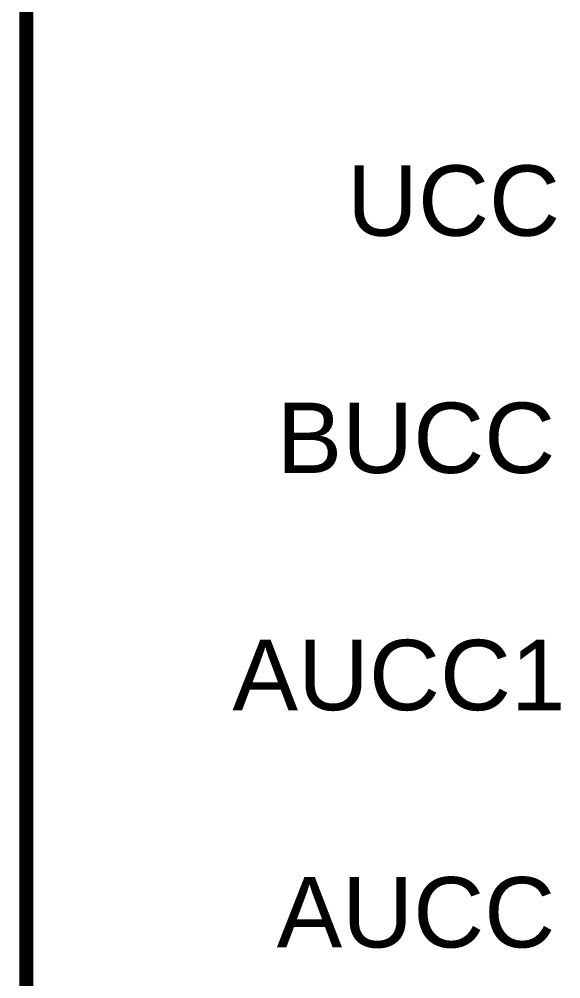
# Model space of a CAD drawing. Header units: millimetres. Extents: x 0 to 594, y 0 to 420.
# Drawn here: x 179.85 to 191.25, y 323.28 to 343.49 of the extents above; entities that cross this region are included whole.
import ezdxf

# ---------------------------------------------------------------- set-up
doc = ezdxf.new("R2010")
doc.units = ezdxf.units.MM
doc.layers.add('Sheet', color=255, linetype='Continuous')
doc.styles.get("Standard").update_dxf_attribs({"font": 'arial.ttf'})

msp = doc.modelspace()

# ---------------------------------------------------------------- linework, layer by layer
at = {"layer": 'Sheet', "color": 0, "const_width": 0.3}
msp.add_lwpolyline([(179.995, 357.493), (179.995, 197.49)], dxfattribs=at)

# ---------------------------------------------------------------- texts
at = {"layer": 'Sheet', "color": 0}
for s, p in [('UCC', (186.747, 338.93)), ('BUCC', (185.265, 333.934)), ('AUCC1', (184.334, 328.939)), ('AUCC', (185.265, 323.943))]:
    msp.add_text(s, height=1.4817, dxfattribs=at).set_placement(p)

doc.saveas('drawing.dxf')
